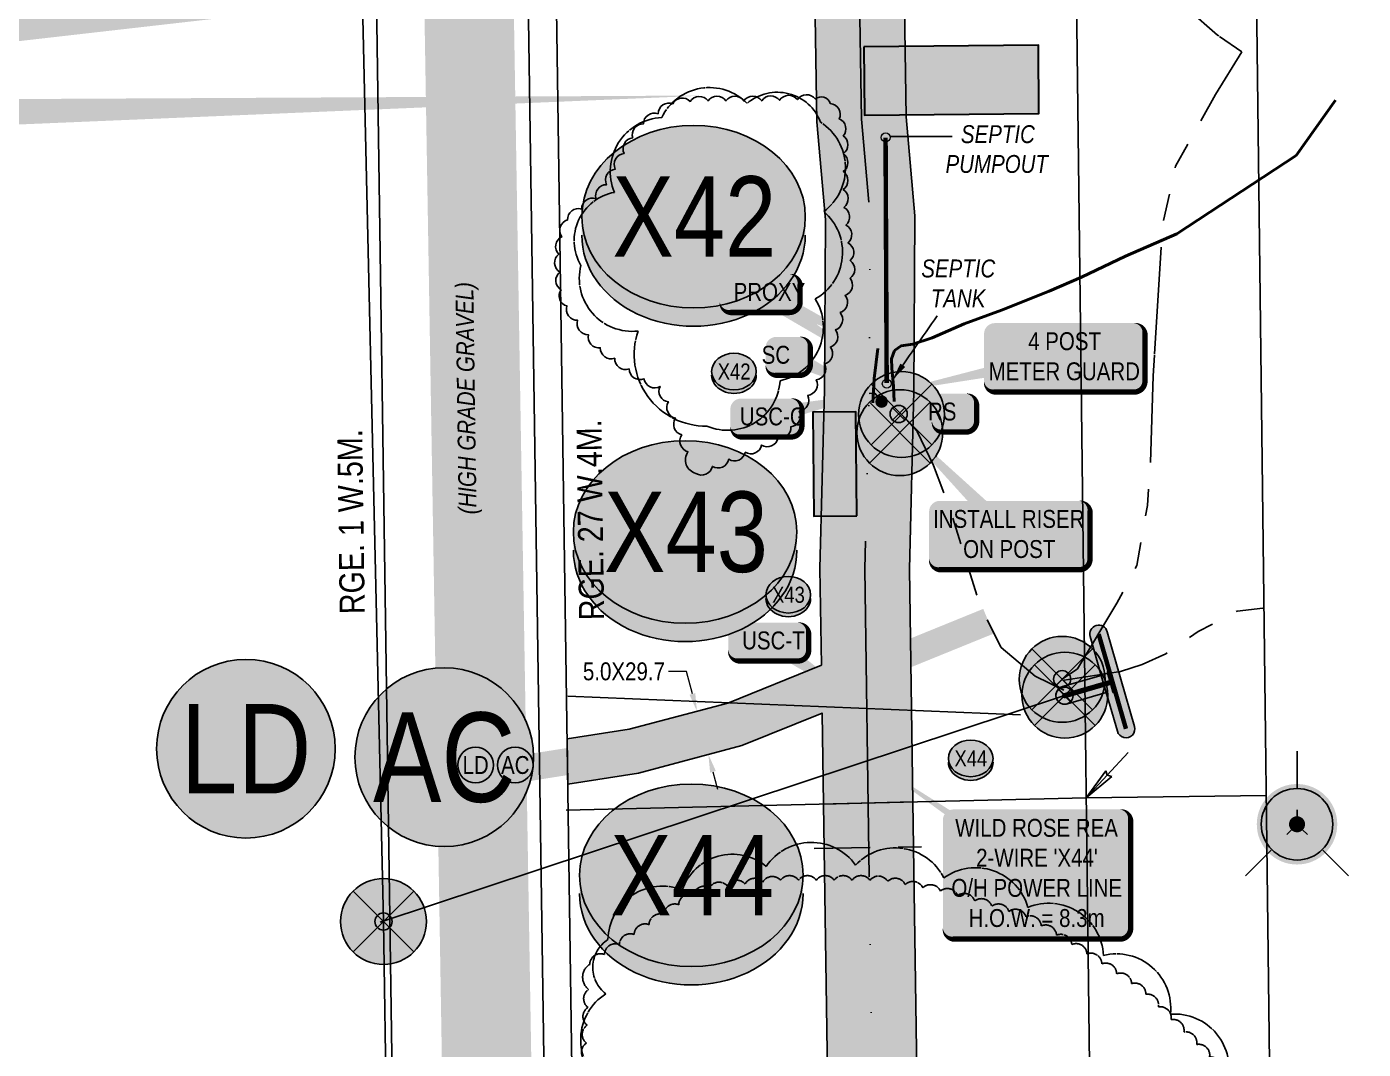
# Model space of a CAD drawing. Extents: x 57693 to 70573, y 5994359 to 6008381.
# Drawn here: x 65068.7 to 65218, y 6001215.7 to 6001329.9 of the extents above; entities that cross this region are included whole.
import ezdxf
from ezdxf.enums import TextEntityAlignment as Align

# ---------------------------------------------------------------- set-up
doc = ezdxf.new("R2010")
doc.units = 0
doc.header["$LTSCALE"] = 5
doc.header["$PDSIZE"] = -3
for name, pattern in [('0', [1, 1, 0]), ('COOP2', [10, 5, -1, 0, -1, 0, -1, 0, -1, 0, -1]), ('DASHDOT', [25.4, 12.7, -6.35, 0, -6.35]), ('foc-TIELINE', [1.875, 1.25, -0.625]), ('POWERLINE5', [7.8, 2.4, -0.6, 0.6, -0.6, 0.6, -0.6, 2.4])]:
    doc.linetypes.add(name, pattern=pattern)
doc.layers.get('Defpoints').update_dxf_attribs({"color": 9})
for name, color, linetype in [('7', 7, 'Continuous'), ('AS-OWNER', 7, 'Continuous'), ('AS-POWER', 104, 'foc-POWER'), ('AS-POWER-EXISTING', 72, 'POWERLINE5'), ('AS-POWER-EXISTING-PP', 72, 'Continuous'), ('AS-POWER-EXISTING-PP-1000', 72, 'Continuous'), ('AS-POWER-T-1000', 104, 'Continuous'), ('AS-ROADS', 254, 'Continuous'), ('AS-SYMBOL', 7, 'Continuous'), ('AS-SYMBOL-1000', 7, 'Continuous'), ('AS-TELEPHONE', 224, 'foc-TEL'), ('CG-NOTES', 7, 'Continuous'), ('CG-NOTES-1000', 7, 'Continuous'), ('D-TXT-1000', 6, 'Continuous'), ('L-SEC', 7, 'Continuous'), ('L-TITLEDB', 4, 'Continuous'), ('P-APEX RECON PAY ITEMS-1000', 240, 'Continuous'), ('P-APEX RECON-10m BUFFER', 51, 'COOP2'), ('P-APEX RECON-URBAN', 30, 'COOP2'), ('P-APEX RECON-WORK AREA', 104, 'Continuous'), ('P-BUFFER-PURPLE', 187, 'foc-TIELINE'), ('P-CROSSINGS', 250, 'Continuous'), ('P-CROSSINGS-1000', 250, 'Continuous'), ('T-BUSH', 110, '0'), ('T-BUSH-1000', 110, '0'), ('T-BUSH-T-1000', 110, 'Continuous')]:
    doc.layers.add(name, color=color, linetype=linetype)
for name, color, linetype, lineweight in [('AS-GENERAL', 48, 'Continuous', 18), ('AS-RECON EXISTING', 151, 'DASHDOT', 40), ('P-APEX RECON-TWS-T-1000', 104, 'Continuous', 9), ('T-TEXT-1000', 48, 'Continuous', 18)]:
    doc.layers.add(name, color=color, linetype=linetype, lineweight=lineweight)
doc.layers.add('AS-STRUCTURE', color=7, linetype='Continuous', lineweight=30, true_color=0x595959)
doc.layers.add('AS-STRUCTURE-H', color=7, linetype='Continuous', true_color=0xa8a8a8)
doc.layers.add('P-APEX RECON-TO BE DRILLED-H', color=7, linetype='Continuous', true_color=0xffafe1)
doc.styles.add('1.8', font='ARIALN.TTF', dxfattribs={"height": 2})
doc.styles.add('175L', font='ARIALN.TTF', dxfattribs={"height": 10})
doc.styles.add('80', font='ARIALN.TTF', dxfattribs={"height": 10})
doc.styles.add('80L', font='ARIALN.TTF', dxfattribs={"height": 10})
doc.styles.add('80LS', font='ARIALNI.TTF', dxfattribs={"height": 10})
doc.styles.add('Crossing', font='ARIALN.TTF', dxfattribs={"height": 10})
doc.styles.add('foc-LtypeFont', font='ARIALN.TTF', dxfattribs={"height": 7.35})
doc.linetypes.add('foc-POWER', pattern='A,6,-1,["P",foc-LtypeFont,S=0.2,R=0,X=-0.625,Y=-0.75],-1.24,4', length=12.24)
doc.linetypes.add('foc-TEL', pattern='A,2,-1,["T",foc-LtypeFont,S=0.2,R=0,X=-0.425,Y=-0.75],-1.24,8', length=12.24)
doc.dimstyles.new('Compass 1 000', dxfattribs={"dimtxt": 1.8, "dimasz": 2, "dimexe": 0.2, "dimexo": 0.0625, "dimgap": 0.5, "dimtad": 0, "dimtih": 1, "dimtoh": 1, "dimzin": 0, "dimdsep": 46, "dimtxsty": '1.8', "dimcen": 0.1, "dimse1": 1, "dimse2": 1, "dimclrd": 256, "dimclrt": 256, "dimaunit": 1, "dimadec": 4, "dimazin": 0, "dimtfac": 0.06, "dimtofl": 0, "dimtmove": 0, "dimatfit": 0, "dimfxl": 0.2, "dimtolj": 1, "dimtzin": 0, "dimlwd": -1, "dimarcsym": 0})

# ---------------------------------------------------------------- blocks, each defined once
blk = doc.blocks.new('POWERPOLE')
h = blk.add_hatch(color=255)
edge = h.paths.add_edge_path()
edge.add_arc((0, 0), 0.96, 0, 360)
at = {"linetype": 'Continuous'}
for p, q in [((0.679, -0.679), (-0.679, 0.679)), ((-0.679, -0.679), (0.679, 0.679))]:
    blk.add_line(p, q, dxfattribs=at)
blk.add_circle((0, 0), 0.96, dxfattribs=at)
blk = doc.blocks.new('*U422')
h = blk.add_hatch(color=255)
h.dxf.hatch_style = 1
edge = h.paths.add_edge_path()
edge.add_arc((0.305, -1.057), 0.2, -163.9291, 16.0709, ccw=False)
edge.add_line((0.112, -1.112), (-0.248, 0.137))
edge.add_line((-0.248, 0.137), (-0.497, 1.002))
edge.add_arc((-0.305, 1.057), 0.2, 16.0709, 196.0709, ccw=False)
edge.add_line((-0.112, 1.112), (0.497, -1.002))
h = blk.add_hatch(color=255)
h.dxf.hatch_style = 1
edge = h.paths.add_edge_path()
edge.add_arc((-1.061, -0.306), 0.2, 106.0709, 286.0709, ccw=False)
edge.add_line((-1.116, -0.113), (-0.248, 0.137))
edge.add_line((-0.248, 0.137), (-0.137, -0.248))
edge.add_line((-0.137, -0.248), (-1.005, -0.498))
at = {"color": 255}
blk.add_lwpolyline([(0.497, -1.002, -1), (0.112, -1.112), (-0.248, 0.137), (-0.497, 1.002, -1), (-0.112, 1.112)], format="xyb", close=True, dxfattribs=at)
at = {"color": 72, "const_width": 0.1, "flags": 128}
for points in [[(0.305, -1.057), (-0.305, 1.057)], [(-1.061, -0.306), (0, 0)]]:
    blk.add_lwpolyline(points, dxfattribs=at)
at = {"color": 255, "flags": 128}
blk.add_lwpolyline([(-1.005, -0.498, -1), (-1.116, -0.113), (-0.248, 0.137), (-0.137, -0.248)], format="xyb", close=True, dxfattribs=at)
blk = doc.blocks.new('*U451')
at = {"color": 1, "flags": 128}
blk.add_lwpolyline([(202.89, 4.79, 0, 7.5, 0), (0, 0, 0, 0, 0)], format="xyseb", dxfattribs=at)
at = {"color": 1, "style": '80'}
blk.add_attdef('ENTER_TEXT_001', (-35.99, -5), '', height=10, dxfattribs=at)
blk = doc.blocks.new('*U1187')
h = blk.add_hatch(color=255)
h.dxf.hatch_style = 1
edge = h.paths.add_edge_path()
edge.add_arc((0, 0), 9.99, 0, 360)
at = {"color": 170}
blk.add_circle((0, 0), 9.99, dxfattribs=at)
at = {"color": 170, "style": '175L'}
blk.add_text('AC', height=10, dxfattribs=at).set_placement((0, 0), align=Align.MIDDLE_CENTER)
blk = doc.blocks.new('WAT')
h = blk.add_hatch(color=255)
h.dxf.hatch_style = 1
edge = h.paths.add_edge_path()
edge.add_arc((0, 0), 0.9, 0, 360)
at = {"color": 170}
for p, q in [((0, 0.816), (0, 1.633)), ((-0.577, -0.577), (-1.155, -1.155)), ((0.577, -0.577), (1.155, -1.155))]:
    blk.add_line(p, q, dxfattribs=at)
blk.add_circle((0, 0), 0.8, dxfattribs=at)
blk = doc.blocks.new('*U1854')
at = {"true_color": 0xffffa8}
h = blk.add_hatch(color=51, dxfattribs=at)
edge = h.paths.add_edge_path()
edge.add_line((-16.5, -11.5), (16.5, -11.5))
edge.add_arc((16.5, -5.5), 6, 270, 360)
edge.add_line((22.5, -5.5), (22.5, 4))
edge.add_arc((16.5, 4), 6, 0, 90)
edge.add_line((16.5, 10), (-16.5, 10))
edge.add_arc((-16.5, 4), 6, 90, 180)
edge.add_line((-22.5, 4), (-22.5, -5.5))
edge.add_arc((-16.5, -5.5), 6, 180, 270)
at = {"color": 240, "flags": 128}
blk.add_lwpolyline([(-16.5, -11.5, 3, 3, 0), (16.5, -11.5, 3, 3, 0.414214), (22.5, -5.5, 3, 3, 0), (22.5, 4, 3, 0, 0.414214), (16.5, 10, 0, 0, 0), (-16.5, 10, 0, 0, 0.414214), (-22.5, 4, 0, 0, 0), (-22.5, -5.5, 0, 3, 0.414214)], format="xyseb", close=True, dxfattribs=at)
for points in [[(65.95, -31.66, 0, 10, 0), (0, 0, 5, 5, 0)], [(64.71, -43.41, 0, 10, 0), (0, 0, 5, 5, 0)]]:
    blk.add_lwpolyline(points, format="xyseb", dxfattribs=at)
at = {"color": 4, "style": '80'}
blk.add_attdef('OTHER_001', (-14.7, -5), '', height=10, dxfattribs=at)
blk = doc.blocks.new('*U1855')
at = {"true_color": 0xffffa8}
h = blk.add_hatch(color=51, dxfattribs=at)
edge = h.paths.add_edge_path()
edge.add_line((-6.5, -11.5), (6.5, -11.5))
edge.add_arc((6.5, -5.5), 6, 270, 360)
edge.add_line((12.5, -5.5), (12.5, 4))
edge.add_arc((6.5, 4), 6, 0, 90)
edge.add_line((6.5, 10), (-6.5, 10))
edge.add_arc((-6.5, 4), 6, 90, 180)
edge.add_line((-12.5, 4), (-12.5, -5.5))
edge.add_arc((-6.5, -5.5), 6, 180, 270)
at = {"color": 240, "flags": 128}
blk.add_lwpolyline([(-6.5, -11.5, 3, 3, 0), (6.5, -11.5, 3, 3, 0.414214), (12.5, -5.5, 3, 3, 0), (12.5, 4, 3, 0, 0.414214), (6.5, 10, 0, 0, 0), (-6.5, 10, 0, 0, 0.414214), (-12.5, 4, 0, 0, 0), (-12.5, -5.5, 0, 3, 0.414214)], format="xyseb", close=True, dxfattribs=at)
for points in [[(45.41, -21.53, 0, 10, 0), (0, 0, 5, 5, 0)], [(7.17, -5.61, 0, 10, 0), (0, 0, 5, 5, 0)]]:
    blk.add_lwpolyline(points, format="xyseb", dxfattribs=at)
at = {"color": 4, "style": '80'}
blk.add_attdef('OTHER_001', (-14.7, -5), '', height=10, dxfattribs=at)
blk = doc.blocks.new('*U1856')
at = {"true_color": 0xffffa8}
h = blk.add_hatch(color=51, dxfattribs=at)
edge = h.paths.add_edge_path()
edge.add_line((-14, -11.5), (14, -11.5))
edge.add_arc((14, -5.5), 6, 270, 360)
edge.add_line((20, -5.5), (20, 4))
edge.add_arc((14, 4), 6, 0, 90)
edge.add_line((14, 10), (-14, 10))
edge.add_arc((-14, 4), 6, 90, 180)
edge.add_line((-20, 4), (-20, -5.5))
edge.add_arc((-14, -5.5), 6, 180, 270)
at = {"color": 240, "flags": 128}
for points in [[(59.9, 13.01, 0, 10, 0), (0, 0, 5, 5, 0)], [(7.17, -5.61, 0, 10, 0), (0, 0, 5, 5, 0)]]:
    blk.add_lwpolyline(points, format="xyseb", dxfattribs=at)
blk.add_lwpolyline([(-14, -11.5, 3, 3, 0), (14, -11.5, 3, 3, 0.414214), (20, -5.5, 3, 3, 0), (20, 4, 3, 0, 0.414214), (14, 10, 0, 0, 0), (-14, 10, 0, 0, 0.414214), (-20, 4, 0, 0, 0), (-20, -5.5, 0, 3, 0.414214)], format="xyseb", close=True, dxfattribs=at)
at = {"color": 4, "style": '80'}
blk.add_attdef('OTHER_001', (-14.7, -5), '', height=10, dxfattribs=at)
blk = doc.blocks.new('RISER')
h = blk.add_hatch(color=255)
h.dxf.hatch_style = 1
edge = h.paths.add_edge_path()
edge.add_arc((0, 0), 0.7, 0, 360)
blk.add_hatch(color=13).paths.add_polyline_path([(0.58, -0.15), (-0.58, -0.15, 0.774597)])
at = {"color": 13}
blk.add_line((-0.58, -0.15), (0.58, -0.15), dxfattribs=at)
blk.add_circle((0, 0), 0.6, dxfattribs=at)
blk = doc.blocks.new('*U1857')
at = {"true_color": 0xffffa8}
h = blk.add_hatch(color=51, dxfattribs=at)
edge = h.paths.add_edge_path()
edge.add_line((-6.5, -11.5), (6.5, -11.5))
edge.add_arc((6.5, -5.5), 6, 270, 360)
edge.add_line((12.5, -5.5), (12.5, 4))
edge.add_arc((6.5, 4), 6, 0, 90)
edge.add_line((6.5, 10), (-6.5, 10))
edge.add_arc((-6.5, 4), 6, 90, 180)
edge.add_line((-12.5, 4), (-12.5, -5.5))
edge.add_arc((-6.5, -5.5), 6, 180, 270)
at = {"color": 240, "flags": 128}
for points in [[(-37.06, 5.23, 0, 10, 0), (0, 0, 5, 5, 0)], [(7.17, -5.61, 0, 10, 0), (0, 0, 5, 5, 0)]]:
    blk.add_lwpolyline(points, format="xyseb", dxfattribs=at)
blk.add_lwpolyline([(-6.5, -11.5, 3, 3, 0), (6.5, -11.5, 3, 3, 0.414214), (12.5, -5.5, 3, 3, 0), (12.5, 4, 3, 0, 0.414214), (6.5, 10, 0, 0, 0), (-6.5, 10, 0, 0, 0.414214), (-12.5, 4, 0, 0, 0), (-12.5, -5.5, 0, 3, 0.414214)], format="xyseb", close=True, dxfattribs=at)
at = {"color": 4, "style": '80'}
blk.add_attdef('OTHER_001', (-14.7, -5), '', height=10, dxfattribs=at)
blk = doc.blocks.new('*U1858')
at = {"true_color": 0xffffa8}
h = blk.add_hatch(color=51, dxfattribs=at)
edge = h.paths.add_edge_path()
edge.add_line((-39, -20), (39, -20))
edge.add_arc((39, -14), 6, 270, 360)
edge.add_line((45, -14), (45, 12.5))
edge.add_arc((39, 12.5), 6, 0, 90)
edge.add_line((39, 18.5), (-39, 18.5))
edge.add_arc((-39, 12.5), 6, 90, 180)
edge.add_line((-45, 12.5), (-45, -14))
edge.add_arc((-39, -14), 6, 180, 270)
at = {"color": 240, "flags": 128}
blk.add_lwpolyline([(-39, -20, 3, 3, 0), (39, -20, 3, 3, 0.414214), (45, -14, 3, 3, 0), (45, 12.5, 3, 0, 0.414214), (39, 18.5, 0, 0, 0), (-39, 18.5, 0, 0, 0.414214), (-45, 12.5, 0, 0, 0), (-45, -14, 0, 3, 0.414214)], format="xyseb", close=True, dxfattribs=at)
for points in [[(-98.63, -20.42, 0, 10, 0), (0, 0, 5, 5, 0)], [(7.17, -5.61, 0, 10, 0), (0, 0, 5, 5, 0)]]:
    blk.add_lwpolyline(points, format="xyseb", dxfattribs=at)
at = {"color": 4, "style": '80'}
blk.add_attdef('OTHER_001', (-14.7, -5), '', height=10, dxfattribs=at)
blk = doc.blocks.new('*U1859')
at = {"true_color": 0xffffa8}
h = blk.add_hatch(color=51, dxfattribs=at)
edge = h.paths.add_edge_path()
edge.add_line((-16.5, -11.5), (16.5, -11.5))
edge.add_arc((16.5, -5.5), 6, 270, 360)
edge.add_line((22.5, -5.5), (22.5, 4))
edge.add_arc((16.5, 4), 6, 0, 90)
edge.add_line((16.5, 10), (-16.5, 10))
edge.add_arc((-16.5, 4), 6, 90, 180)
edge.add_line((-22.5, 4), (-22.5, -5.5))
edge.add_arc((-16.5, -5.5), 6, 180, 270)
at = {"color": 240, "flags": 128}
blk.add_lwpolyline([(-16.5, -11.5, 3, 3, 0), (16.5, -11.5, 3, 3, 0.414214), (22.5, -5.5, 3, 3, 0), (22.5, 4, 3, 0, 0.414214), (16.5, 10, 0, 0, 0), (-16.5, 10, 0, 0, 0.414214), (-22.5, 4, 0, 0, 0), (-22.5, -5.5, 0, 3, 0.414214)], format="xyseb", close=True, dxfattribs=at)
for points in [[(55.05, -37.37, 0, 10, 0), (0, 0, 5, 5, 0)], [(11.03, -3.01, 0, 10, 0), (0, 0, 5, 5, 0)]]:
    blk.add_lwpolyline(points, format="xyseb", dxfattribs=at)
at = {"color": 4, "style": '80'}
blk.add_attdef('OTHER_001', (-14.7, -5), '', height=10, dxfattribs=at)
blk = doc.blocks.new('*U1860')
h = blk.add_hatch(color=255)
edge = h.paths.add_edge_path()
edge.add_line((-46.5, -37), (46.5, -37))
edge.add_arc((46.5, -31), 6, 270, 360)
edge.add_line((52.5, -31), (52.5, 29.5))
edge.add_arc((46.5, 29.5), 6, 0, 90)
edge.add_line((46.5, 35.5), (-46.5, 35.5))
edge.add_arc((-46.5, 29.5), 6, 90, 180)
edge.add_line((-52.5, 29.5), (-52.5, -31))
edge.add_arc((-46.5, -31), 6, 180, 270)
at = {"color": 104, "flags": 128}
blk.add_lwpolyline([(-93.77, 63.52, 0, 7.5, 0), (0, 0, 0, 0, 0)], format="xyseb", dxfattribs=at)
blk.add_lwpolyline([(-46.5, -37, 3, 3, 0), (46.5, -37, 3, 3, 0.414214), (52.5, -31, 3, 3, 0), (52.5, 29.5, 3, 0, 0.414214), (46.5, 35.5, 0, 0, 0), (-46.5, 35.5, 0, 0, 0.414214), (-52.5, 29.5, 0, 0, 0), (-52.5, -31, 0, 3, 0.414214)], format="xyseb", close=True, dxfattribs=at)
at = {"color": 104, "style": '80'}
blk.add_attdef('ENTER_TEXT_001', (-26.85, -4.92), '', height=10, dxfattribs=at)
blk = doc.blocks.new('*U1861')
h = blk.add_hatch(color=255)
h.dxf.hatch_style = 1
edge = h.paths.add_edge_path()
edge.add_arc((-5.31, -1.53), 0.2, 106.0709, 286.0709, ccw=False)
edge.add_line((-5.36, -1.34), (-0.25, 0.14))
edge.add_line((-0.25, 0.14), (-0.14, -0.25))
edge.add_line((-0.14, -0.25), (-5.25, -1.72))
h = blk.add_hatch(color=255)
h.dxf.hatch_style = 1
edge = h.paths.add_edge_path()
edge.add_arc((0.3, -1.06), 0.2, -163.9291, 16.0709, ccw=False)
edge.add_line((0.11, -1.11), (-0.25, 0.14))
edge.add_line((-0.25, 0.14), (-0.5, 1))
edge.add_arc((-0.3, 1.06), 0.2, 16.0709, 196.0709, ccw=False)
edge.add_line((-0.11, 1.11), (0.5, -1))
at = {"color": 255, "flags": 128}
blk.add_lwpolyline([(-5.25, -1.72, -1), (-5.36, -1.34), (-0.25, 0.14), (-0.14, -0.25)], format="xyb", close=True, dxfattribs=at)
at = {"color": 72, "const_width": 0.1, "flags": 128}
for points in [[(-5.31, -1.53), (0, 0)], [(0.3, -1.06), (-0.3, 1.06)]]:
    blk.add_lwpolyline(points, dxfattribs=at)
at = {"color": 255}
blk.add_lwpolyline([(0.5, -1, -1), (0.11, -1.11), (-0.25, 0.14), (-0.5, 1, -1), (-0.11, 1.11)], format="xyb", close=True, dxfattribs=at)
blk = doc.blocks.new('*D1863')
at = {"layer": 'Defpoints', "color": 0, "transparency": 16777216}
for p in [(65141.15, 6001252.84), (65143.57, 6001253.48), (65142.43, 6001248.01)]:
    blk.add_point(p, dxfattribs=at)
at = {"layer": 'P-APEX RECON-TWS-T-1000', "transparency": 16777216}
for p, q in [((65142.4, 6001257.92), (65140.4, 6001257.92)), ((65143.06, 6001255.41), (65142.4, 6001257.92)), ((65145.36, 6001246.71), (65145.87, 6001244.78))]:
    blk.add_line(p, q, dxfattribs=at)
for points in [[(65143.38, 6001255.5), (65142.74, 6001255.32), (65143.57, 6001253.48)], [(65145.68, 6001246.8), (65145.04, 6001246.63), (65144.85, 6001248.65)]]:
    blk.add_solid(points, dxfattribs=at)
at = {"layer": 'P-APEX RECON-TWS-T-1000', "transparency": 16777216, "insert": (65135.41, 6001257.92), "char_height": 2, "attachment_point": 5, "style": '1.8'}
blk.add_mtext('\\A1;5.0X29.7', dxfattribs=at)
blk = doc.blocks.new('xing2')
h = blk.add_hatch(color=50)
h.dxf.hatch_style = 1
edge = h.paths.add_edge_path()
edge.add_ellipse((0, 0), major_axis=(-12.5, 0), ratio=0.816297, start_angle=0, end_angle=360)
h = blk.add_hatch(color=250)
h.dxf.hatch_style = 1
edge = h.paths.add_edge_path()
edge.add_ellipse((0, -2.05), major_axis=(-12.5, 0), ratio=0.816297, start_angle=0, end_angle=180)
edge.add_line((12.5, -2.05), (12.5, 0))
edge.add_ellipse((0, 0), major_axis=(-12.5, 0), ratio=0.816297, start_angle=0, end_angle=180, ccw=False)
edge.add_line((-12.5, 0), (-12.5, -2.05))
at = {"color": 250}
blk.add_ellipse((0, 0), major_axis=(-12.5, 0), ratio=0.816297, dxfattribs=at)
blk.add_ellipse((0, -2.05), major_axis=(-12.5, 0), ratio=0.816297, start_param=0, end_param=3.141593, dxfattribs=at)
at = {"color": 250, "style": 'Crossing'}
blk.add_attdef('CROSSING', text='', height=9, dxfattribs=at).set_placement((0.09, 0.02), align=Align.MIDDLE_CENTER)
at = {"color": 250, "style": 'Crossing', "flags": 1}
for tag, p in [('OWNER', (0.09, -12.49)), ('DESCRIPTION', (0.09, -25.77)), ('LOCATION', (0.09, -39.3)), ('DWG_REF', (0.09, -52.84))]:
    blk.add_attdef(tag, text='', height=9, dxfattribs=at).set_placement(p, align=Align.MIDDLE_CENTER)
blk = doc.blocks.new('LD Access_Point')
h = blk.add_hatch(color=255)
h.dxf.hatch_style = 1
edge = h.paths.add_edge_path()
edge.add_arc((0, 0), 9.99, 0, 360)
at = {"color": 170}
blk.add_circle((0, 0), 9.99, dxfattribs=at)
at = {"color": 170, "style": '175L'}
blk.add_text('LD', height=10, dxfattribs=at).set_placement((0, 0), align=Align.MIDDLE_CENTER)
blk = doc.blocks.new('*U2147')
at = {"true_color": 0xffffa8}
h = blk.add_hatch(color=51, dxfattribs=at)
edge = h.paths.add_edge_path()
edge.add_line((-39, -20), (39, -20))
edge.add_arc((39, -14), 6, 270, 360)
edge.add_line((45, -14), (45, 12.5))
edge.add_arc((39, 12.5), 6, 0, 90)
edge.add_line((39, 18.5), (-39, 18.5))
edge.add_arc((-39, 12.5), 6, 90, 180)
edge.add_line((-45, 12.5), (-45, -14))
edge.add_arc((-39, -14), 6, 180, 270)
at = {"color": 240, "flags": 128}
for points in [[(-70.7, 70.62, 0, 10, 0), (0, 0, 5, 5, 0)], [(7.17, -5.61, 0, 10, 0), (0, 0, 5, 5, 0)]]:
    blk.add_lwpolyline(points, format="xyseb", dxfattribs=at)
blk.add_lwpolyline([(-39, -20, 3, 3, 0), (39, -20, 3, 3, 0.414214), (45, -14, 3, 3, 0), (45, 12.5, 3, 0, 0.414214), (39, 18.5, 0, 0, 0), (-39, 18.5, 0, 0, 0.414214), (-45, 12.5, 0, 0, 0), (-45, -14, 0, 3, 0.414214)], format="xyseb", close=True, dxfattribs=at)
at = {"color": 4, "style": '80'}
blk.add_attdef('OTHER_001', (-14.7, -5), '', height=10, dxfattribs=at)

msp = doc.modelspace()

# ---------------------------------------------------------------- hatches: boundary and pattern name
at = {"layer": 'AS-STRUCTURE-H'}
h = msp.add_hatch(color=256, dxfattribs=at)
h.dxf.hatch_style = 1
h.paths.add_polyline_path([(65162.218, 6001327.708), (65162.286, 6001320.069), (65181.799, 6001320.242), (65181.731, 6001327.881)])
h = msp.add_hatch(color=256, dxfattribs=at)
h.dxf.hatch_style = 1
h.paths.add_polyline_path([(65161.451, 6001275.293), (65161.347, 6001286.914), (65156.528, 6001286.871), (65156.631, 6001275.25)])
at = {"layer": 'P-APEX RECON-10m BUFFER'}
h = msp.add_hatch(color=256, dxfattribs=at)
h.dxf.hatch_style = 1
h.paths.add_polyline_path([(65127.145, 6001381.827), (65133.646, 6001381.898), (65155.978, 6001383.058), (65155.764, 6001396.965), (65165.754, 6001397.201), (65165.965, 6001383.455), (65185.379, 6001384.039), (65185.44, 6001379.043), (65166.042, 6001378.459), (65166.941, 6001319.857), (65167.941, 6001308.8), (65167.824, 6001289.216), (65167.315, 6001269.363), (65167.697, 6001243.352), (65157.707, 6001243.114), (65157.558, 6001253.277), (65148.603, 6001249.639), (65137.028, 6001246.577), (65129.13, 6001245.334), (65129.056, 6001250.381), (65135.998, 6001251.473), (65147.017, 6001254.388), (65157.479, 6001258.638), (65157.321, 6001269.418), (65157.833, 6001289.374), (65157.946, 6001308.378), (65156.956, 6001319.329), (65156.054, 6001378.059), (65133.803, 6001376.903), (65127.218, 6001376.831)])
h = msp.add_hatch(color=256, dxfattribs=at)
h.dxf.hatch_style = 1
h.paths.add_polyline_path([(65185.379, 6001384.039), (65205.471, 6001384.644), (65205.532, 6001379.647), (65185.44, 6001379.043), (65166.042, 6001378.459), (65166.941, 6001319.857), (65167.941, 6001308.8), (65167.824, 6001289.216), (65167.315, 6001269.363), (65167.697, 6001243.352), (65157.707, 6001243.114), (65157.558, 6001253.277), (65148.603, 6001249.639), (65137.028, 6001246.577), (65129.13, 6001245.334), (65129.056, 6001250.381), (65135.998, 6001251.473), (65147.017, 6001254.388), (65157.479, 6001258.638), (65157.321, 6001269.418), (65157.833, 6001289.374), (65157.946, 6001308.378), (65156.956, 6001319.329), (65156.054, 6001378.059), (65133.803, 6001376.903), (65127.218, 6001376.831), (65127.145, 6001381.827), (65133.646, 6001381.898), (65155.978, 6001383.058), (65155.764, 6001396.965), (65165.754, 6001397.201), (65165.965, 6001383.455)])
h = msp.add_hatch(color=256, dxfattribs=at)
h.dxf.hatch_style = 1
h.paths.add_polyline_path([(65167.697, 6001243.352), (65168.474, 6001190.457), (65174.528, 6001190.57), (65174.819, 6001169.195), (65168.788, 6001169.115), (65171.849, 6000960.833), (65175.218, 6000960.97), (65175.832, 6000944.337), (65144.439, 6000943.9), (65155.525, 6000944.937), (65155.018, 6000960.144), (65161.861, 6000960.424), (65158.796, 6001168.982), (65154.596, 6001168.927), (65154.443, 6001182.668), (65130.068, 6001180.787), (65129.995, 6001185.792), (65154.387, 6001187.674), (65154.359, 6001190.195), (65158.484, 6001190.272), (65157.707, 6001243.114)])
at = {"layer": 'P-APEX RECON-TO BE DRILLED-H'}
h = msp.add_hatch(color=256, dxfattribs=at)
h.dxf.hatch_style = 1
h.paths.add_polyline_path([(65176.44, 6000648.381), (65166.448, 6000648.235), (65166.058, 6000674.828), (65049.808, 6000673.178), (65050.804, 6000669.586), (65041.175, 6000666.915), (65036.718, 6000682.986), (65165.911, 6000684.82), (65162.567, 6000912.353), (65161.861, 6000960.424), (65158.484, 6001190.272), (65157.321, 6001269.418), (65157.833, 6001289.374), (65157.946, 6001308.378), (65156.956, 6001319.329), (65156.054, 6001378.059), (65155.584, 6001408.731), (65165.575, 6001408.885), (65166.042, 6001378.459), (65166.941, 6001319.857), (65167.941, 6001308.8), (65167.824, 6001289.216), (65167.315, 6001269.363), (65171.849, 6000960.833), (65172.163, 6000939.41), (65174.344, 6000791.007), (65181.583, 6000791.067), (65181.509, 6000791.309), (65191.056, 6000794.258), (65193.812, 6000781.176), (65174.491, 6000781.015), (65174.609, 6000772.953), (65175.814, 6000690.96)])

# ---------------------------------------------------------------- linework, layer by layer
at = {"layer": '7'}
for points in [[(65191.764, 6001248.849), (65189.427, 6001246.33)], [(65187.09, 6001243.812), (65189.262, 6001246.828)], [(65189.262, 6001246.828), (65189.427, 6001246.33)], [(65189.427, 6001246.33), (65187.09, 6001243.812)], [(65187.09, 6001243.812), (65189.936, 6001246.203)], [(65189.936, 6001246.203), (65189.427, 6001246.33)]]:
    msp.add_lwpolyline(points, dxfattribs=at)
at = {"layer": 'AS-GENERAL', "const_width": 0.5, "flags": 128}
msp.add_lwpolyline([(65164.651, 6001317.552), (65164.776, 6001290.138)], dxfattribs=at)
at = {"layer": 'AS-GENERAL'}
for centre in [(65164.67, 6001317.57), (65164.79, 6001290.06)]:
    msp.add_circle(centre, 0.5, dxfattribs=at)
at = {"layer": 'AS-OWNER', "flags": 128}
msp.add_lwpolyline([(65198.255, 6001343.229, 0, 6.995, 0), (64941.877, 6001317.466, 0, 0, 0)], format="xyseb", dxfattribs=at)
at = {"layer": 'AS-POWER'}
msp.add_line((65108.171, 6001229.899), (65184.651, 6001255.22), dxfattribs=at)
at = {"layer": 'AS-POWER', "flags": 128}
msp.add_lwpolyline([(65115.647, 6000757.452), (65108.531, 6001229.985), (65105.588, 6001358.632), (65101.065, 6001748.32)], dxfattribs=at)
at = {"layer": 'AS-POWER-EXISTING', "flags": 128}
for points in [[(65184.39, 6001257.059), (65186.094, 6001258.212), (65190.501, 6001265.531), (65192.728, 6001269.742), (65193.928, 6001276.474), (65194.265, 6001281.171), (65194.569, 6001290.935), (65195.617, 6001307.832), (65197.066, 6001314.377), (65201.534, 6001322.381), (65204.464, 6001327.142), (65201.757, 6001329.011), (65198.443, 6001331.89), (65192.545, 6001335.759), (65189.886, 6001340.586), (65186.906, 6001347.288), (65186.051, 6001353.651), (65184.12, 6001362.317)], [(65184.587, 6001255.813), (65181.378, 6001257.398), (65177.589, 6001260.605), (65175.274, 6001265.156), (65171.775, 6001276.217), (65170.022, 6001280.937), (65168.186, 6001284.711), (65166.435, 6001286.618)], [(65184.629, 6001256.948), (65190.928, 6001257.898), (65193.338, 6001258.689), (65195.962, 6001259.891), (65199.606, 6001262.386), (65203.943, 6001264.649), (65209.211, 6001265.306)]]:
    msp.add_lwpolyline(points, dxfattribs=at)
at = {"layer": 'AS-RECON EXISTING', "flags": 128}
msp.add_lwpolyline([(65165.626, 6001288.09), (65165.53, 6001289.802), (65165.34, 6001291.812), (65165.32, 6001292.822), (65165.655, 6001293.783), (65166.383, 6001294.274), (65167.714, 6001294.489), (65169.851, 6001295.19), (65173.42, 6001296.745), (65177.597, 6001298.283), (65182.947, 6001300.385), (65186.553, 6001301.976), (65191.463, 6001304.3), (65197.205, 6001306.821), (65210.549, 6001315.553), (65217.715, 6001325.673), (65223.337, 6001327.075), (65227.465, 6001327.191), (65238.069, 6001327.839), (65243.549, 6001328.155), (65248.608, 6001328.545), (65259.392, 6001329.436), (65269.077, 6001330.337), (65278.257, 6001331.327), (65288.189, 6001332.335), (65295.585, 6001333.152), (65303.642, 6001333.929), (65312.804, 6001334.52), (65324.961, 6001335.594), (65340.723, 6001337.025), (65358.554, 6001339.376), (65371.443, 6001341.128), (65382.1, 6001342.402), (65400.28, 6001345.186), (65403.288, 6001345.782), (65408.845, 6001346.364)], dxfattribs=at)
at = {"layer": 'AS-RECON EXISTING', "color": 240, "flags": 128}
msp.add_lwpolyline([(65163.233, 6001287.931), (65163.385, 6001290.629), (65163.788, 6001293.988)], dxfattribs=at)
at = {"layer": 'AS-ROADS', "flags": 128}
for points, const_width in [([(65075.299, 6004280.926), (65091.006, 6002993.903), (65099.505, 6002521.34), (65111.344, 6001737.821), (65124.757, 6000932.43), (65125.889, 6000881.5), (65127.248, 6000854.337), (65127.928, 6000831.702), (65127.248, 6000797.975), (65126.566, 6000768.579), (65125.66, 6000755.677), (65126.566, 6000723.901), (65128.378, 6000674.555), (65127.699, 6000640.602), (65139.497, 5999837.648), (65150.936, 5999013.719), (65172.534, 5997603.263), (65172.769, 5997576.238), (65173.004, 5997542.398), (65174.65, 5997493.519)], 9.993), ([(65118.519, 6001246.194), (65136.513, 6001249.025), (65147.81, 6001252.013), (65176.138, 6001263.522)], 2.998)]:
    msp.add_lwpolyline(points, dxfattribs=dict(at, const_width=const_width))
at = {"layer": 'AS-STRUCTURE'}
for points in [[(65162.218, 6001327.708), (65162.286, 6001320.069), (65181.799, 6001320.242), (65181.731, 6001327.881)], [(65161.451, 6001275.293), (65161.347, 6001286.914), (65156.528, 6001286.871), (65156.631, 6001275.25)]]:
    msp.add_lwpolyline(points, close=True, dxfattribs=at)
at = {"layer": 'AS-TELEPHONE'}
msp.add_line((65129.141, 6001255.165), (65179.746, 6001253.074), dxfattribs=at)
at = {"layer": 'AS-TELEPHONE', "flags": 128}
msp.add_lwpolyline([(65152.099, 5999357.564), (65151.956, 5999367.469), (65151.599, 5999381.693), (65151.236, 5999392.076), (65150.536, 5999399.089), (65150.63, 5999407.597), (65139.887, 6000139.735), (65133.697, 6000574.581), (65133.9, 6000579.423), (65133.603, 6000594.395), (65133.409, 6000605.409), (65133.102, 6000623.448), (65133.082, 6000635.953), (65133.078, 6000641.555), (65133.398, 6000643.088), (65134.445, 6000644), (65136.762, 6000645.669), (65134.74, 6000647.631), (65134.388, 6000649.858), (65134.43, 6000654.603), (65134.224, 6000672.402), (65133.903, 6000686.345), (65133.628, 6000701.377), (65133.419, 6000712.351), (65133.332, 6000721.815), (65133.189, 6000744.623), (65133.092, 6000753.663), (65130.383, 6000943.946), (65118.693, 6001747.928)], dxfattribs=at)
at = {"layer": 'L-SEC', "flags": 128}
for points in [[(65180.93, 6001748.726), (65190.734, 6000945.109)], [(65201.033, 6001748.971), (65210.837, 6000945.355)], [(65113.408, 6000943.701), (65101.718, 6001747.717)], [(65133.511, 6000943.993), (65121.822, 6001747.973)]]:
    msp.add_lwpolyline(points, dxfattribs=at)
at = {"layer": 'L-TITLEDB', "flags": 128}
msp.add_lwpolyline([(65128.958, 6001242.431), (65187.09, 6001243.812), (65207.187, 6001244.057)], dxfattribs=at)
at = {"layer": 'P-APEX RECON-URBAN', "ltscale": 1.5, "flags": 128}
for points in [[(65145.064, 6003498.53), (65150.592, 6003495.59), (65153.801, 6003491.736), (65157.416, 6003484.725), (65159.202, 6003476.487), (65159.86, 6003450.811), (65161.16, 6003386.082), (65161.385, 6003345.24), (65135.216, 6003315.128), (65153.296, 6002055.208), (65175.007, 6001991.337), (65173.183, 6001959.447), (65156.979, 6001922.628), (65159.591, 6001688.926), (65195.685, 6001578.759), (65196.595, 6001503.578), (65160.397, 6001420.703), (65161.948, 6001319.593), (65162.944, 6001308.589), (65162.829, 6001289.295), (65162.318, 6001269.391), (65178.153, 6000191.692), (65240.238, 6000154.276), (65241.38, 6000056.533), (65234.98, 6000030.24), (65229.608, 6000016.338), (65221.563, 6000003.6)], [(65164.209, 6001288.062), (65163.466, 6001288.999), (65162.829, 6001288.976)]]:
    msp.add_lwpolyline(points, dxfattribs=at)
at = {"layer": 'P-APEX RECON-WORK AREA', "flags": 128}
msp.add_lwpolyline([(65166.042, 6001378.459), (65166.941, 6001319.857), (65167.941, 6001308.8), (65167.824, 6001289.216), (65167.315, 6001269.363), (65167.697, 6001243.352), (65157.707, 6001243.114), (65157.558, 6001253.277), (65148.603, 6001249.639), (65137.028, 6001246.577), (65129.13, 6001245.334), (65129.056, 6001250.381), (65135.998, 6001251.473), (65147.017, 6001254.388), (65157.479, 6001258.638), (65157.321, 6001269.418), (65157.833, 6001289.374), (65157.946, 6001308.378), (65156.956, 6001319.329), (65156.054, 6001378.059)], dxfattribs=at)
msp.add_lwpolyline([(65167.697, 6001243.352), (65168.474, 6001190.457), (65174.528, 6001190.57), (65174.819, 6001169.195), (65168.788, 6001169.115), (65171.849, 6000960.833), (65175.218, 6000960.97), (65175.832, 6000944.337), (65144.439, 6000943.9), (65155.525, 6000944.937), (65155.018, 6000960.144), (65161.861, 6000960.424), (65158.796, 6001168.982), (65154.596, 6001168.927), (65154.443, 6001182.668), (65130.068, 6001180.787), (65129.995, 6001185.792), (65154.387, 6001187.674), (65154.359, 6001190.195), (65158.484, 6001190.272), (65157.707, 6001243.114)], close=True, dxfattribs=at)
at = {"layer": 'P-BUFFER-PURPLE'}
msp.add_line((65156.678, 6001238.156), (65168.677, 6001238.333), dxfattribs=at)
at = {"layer": 'T-BUSH', "flags": 128}
for points in [[(65144.693, 6001285.327, 0.5205671), (65152.856, 6001290.401, 0.5205671), (65156.799, 6001299.529, 0.5205671), (65157.752, 6001309.29, 0.5205671), (65157.393, 6001319.269, 0.5205671), (65149.177, 6001321.371, 0.5205671), (65139.639, 6001319.791, 0.5205671), (65134.343, 6001311.436, 0.5205671), (65130.593, 6001303.278, 0.5205671), (65136.986, 6001295.941, 0.5205671)], [(65133.625, 6001227.97, -0.5205671), (65141.934, 6001233.534, -0.5205671), (65151.314, 6001236.152, -0.5205671), (65161.306, 6001236.296, -0.5205671), (65171.164, 6001234.86, -0.5205671), (65180.559, 6001231.557, -0.5205671), (65189, 6001226.199, -0.5205671), (65196.492, 6001219.635, -0.5205671), (65202.812, 6001211.965, -0.5205671), (65199.998, 6001204.727, -0.5205671), (65191.023, 6001201.383, -0.5205671), (65183.05, 6001196.428, -0.5205671), (65173.074, 6001195.736, -0.5205671), (65163.098, 6001195.045, -0.5205671), (65153.122, 6001194.353, -0.5205671), (65143.146, 6001193.661, -0.5205671), (65133.17, 6001192.97, -0.5205671), (65132.572, 6001201.93, -0.5205671), (65132.976, 6001211.922, -0.5205671), (65133.38, 6001221.914, -0.5205671)]]:
    msp.add_lwpolyline(points, format="xyb", close=True, dxfattribs=at)
at = {"layer": 'T-BUSH-1000', "flags": 128}
msp.add_lwpolyline([(65131.58, 6001225.2, -0.5205671), (65133.239, 6001226.311, -0.5205671), (65134.898, 6001227.422, -0.5205671), (65136.558, 6001228.534, -0.5205671), (65138.217, 6001229.645, -0.5205671), (65139.876, 6001230.756, -0.5205671), (65141.536, 6001231.867, -0.5205671), (65143.195, 6001232.978, -0.5205671), (65144.976, 6001233.755, -0.5205671), (65146.961, 6001233.969, -0.5205671), (65148.947, 6001234.183, -0.5205671), (65150.932, 6001234.396, -0.5205671), (65152.919, 6001234.596, -0.5205671), (65154.916, 6001234.596, -0.5205671), (65156.913, 6001234.596, -0.5205671), (65158.91, 6001234.596, -0.5205671), (65160.907, 6001234.596, -0.5205671), (65162.904, 6001234.596, -0.5205671), (65164.89, 6001234.479, -0.5205671), (65166.854, 6001234.116, -0.5205671), (65168.817, 6001233.752, -0.5205671), (65170.781, 6001233.389, -0.5205671), (65172.707, 6001232.874, -0.5205671), (65174.615, 6001232.285, -0.5205671), (65176.524, 6001231.696, -0.5205671), (65178.432, 6001231.107, -0.5205671), (65180.34, 6001230.518, -0.5205671), (65182.056, 6001229.502, -0.5205671), (65183.759, 6001228.46, -0.5205671), (65185.462, 6001227.418, -0.5205671), (65187.161, 6001226.368, -0.5205671), (65188.823, 6001225.26, -0.5205671), (65190.485, 6001224.153, -0.5205671), (65192.147, 6001223.046, -0.5205671), (65193.74, 6001221.855, -0.5205671), (65195.153, 6001220.443, -0.5205671), (65196.566, 6001219.032, -0.5205671), (65197.999, 6001217.642, -0.5205671), (65199.432, 6001216.251, -0.5205671), (65200.866, 6001214.861, -0.5205671), (65202.104, 6001213.298, -0.5205671), (65203.309, 6001211.705, -0.5205671), (65204.514, 6001210.113, -0.5205671), (65205.367, 6001208.353, -0.5205671), (65205.842, 6001206.413, -0.5205671), (65206.317, 6001204.473, -0.5205671), (65206.528, 6001202.544, -0.5205671), (65205.896, 6001200.65, -0.5205671), (65204.35, 6001199.597, -0.5205671), (65202.514, 6001198.811, -0.5205671), (65200.585, 6001198.307, -0.5205671), (65198.642, 6001197.845, -0.5205671), (65196.7, 6001197.382, -0.5205671), (65194.757, 6001196.92, -0.5205671), (65193.193, 6001195.941, -0.5205671), (65192.165, 6001194.229, -0.5205671), (65191.11, 6001192.547, -0.5205671), (65189.27, 6001191.771, -0.5205671), (65187.43, 6001190.994, -0.5205671), (65185.59, 6001190.218, -0.5205671), (65183.614, 6001190.013, -0.5205671), (65181.622, 6001189.875, -0.5205671), (65179.63, 6001189.737, -0.5205671), (65177.637, 6001189.598, -0.5205671), (65175.645, 6001189.46, -0.5205671), (65173.653, 6001189.322, -0.5205671), (65171.661, 6001189.184, -0.5205671), (65169.669, 6001189.046, -0.5205671), (65167.676, 6001188.908, -0.5205671), (65165.684, 6001188.77, -0.5205671), (65163.692, 6001188.632, -0.5205671), (65161.7, 6001188.493, -0.5205671), (65159.707, 6001188.355, -0.5205671), (65157.715, 6001188.217, -0.5205671), (65155.723, 6001188.079, -0.5205671), (65153.731, 6001187.941, -0.5205671), (65151.739, 6001187.803, -0.5205671), (65149.746, 6001187.665, -0.5205671), (65147.754, 6001187.526, -0.5205671), (65145.762, 6001187.388, -0.5205671), (65143.77, 6001187.25, -0.5205671), (65141.777, 6001187.112, -0.5205671), (65139.785, 6001186.974, -0.5205671), (65137.793, 6001186.836, -0.5205671), (65135.801, 6001186.698, -0.5205671), (65133.808, 6001186.56, -0.5205671), (65131.816, 6001186.421, -0.5205671), (65130.014, 6001186.479, -0.5205671), (65130.095, 6001188.475, -0.5205671), (65130.176, 6001190.47, -0.5205671), (65130.256, 6001192.465, -0.5205671), (65130.337, 6001194.461, -0.5205671), (65130.418, 6001196.456, -0.5205671), (65130.498, 6001198.452, -0.5205671), (65130.579, 6001200.447, -0.5205671), (65130.66, 6001202.442, -0.5205671), (65130.74, 6001204.438, -0.5205671), (65130.821, 6001206.433, -0.5205671), (65130.902, 6001208.428, -0.5205671), (65130.982, 6001210.424, -0.5205671), (65131.063, 6001212.419, -0.5205671), (65131.144, 6001214.415, -0.5205671), (65131.224, 6001216.41, -0.5205671), (65131.305, 6001218.405, -0.5205671), (65131.386, 6001220.401, -0.5205671), (65131.466, 6001222.396, -0.5205671)], format="xyb", close=True, dxfattribs=at)
at = {"layer": 'T-BUSH-T-1000', "flags": 128}
msp.add_lwpolyline([(65143.458, 6001280.035, 0.5205671), (65145.293, 6001280.827, 0.5205671), (65147.128, 6001281.619, 0.5205671), (65148.962, 6001282.412, 0.5205671), (65150.797, 6001283.204, 0.5205671), (65152.632, 6001283.996, 0.5205671), (65154.056, 6001285.236, 0.5205671), (65155.006, 6001286.995, 0.5205671), (65155.956, 6001288.753, 0.5205671), (65156.905, 6001290.512, 0.5205671), (65157.855, 6001292.27, 0.5205671), (65158.494, 6001294.155, 0.5205671), (65159.04, 6001296.077, 0.5205671), (65159.586, 6001298, 0.5205671), (65160.132, 6001299.922, 0.5205671), (65160.678, 6001301.845, 0.5205671), (65160.7, 6001303.809, 0.5205671), (65160.464, 6001305.793, 0.5205671), (65160.229, 6001307.778, 0.5205671), (65159.993, 6001309.763, 0.5205671), (65159.923, 6001311.757, 0.5205671), (65159.923, 6001313.755, 0.5205671), (65159.923, 6001315.754, 0.5205671), (65159.923, 6001317.752, 0.5205671), (65159.477, 6001319.631, 0.5205671), (65158.478, 6001321.362, 0.5205671), (65156.798, 6001321.864, 0.5205671), (65154.801, 6001321.791, 0.5205671), (65152.804, 6001321.719, 0.5205671), (65150.807, 6001321.656, 0.5205671), (65148.808, 6001321.656, 0.5205671), (65146.81, 6001321.656, 0.5205671), (65144.811, 6001321.656, 0.5205671), (65142.814, 6001321.595, 0.5205671), (65140.876, 6001321.339, 0.5205671), (65139.228, 6001320.208, 0.5205671), (65137.581, 6001319.076, 0.5205671), (65136.403, 6001317.515, 0.5205671), (65135.425, 6001315.773, 0.5205671), (65134.446, 6001314.031, 0.5205671), (65133.467, 6001312.288, 0.5205671), (65132.297, 6001310.719, 0.5205671), (65130.662, 6001309.569, 0.5205671), (65129.117, 6001308.352, 0.5205671), (65128.463, 6001306.463, 0.5205671), (65128.118, 6001304.533, 0.5205671), (65128.251, 6001302.539, 0.5205671), (65128.384, 6001300.545, 0.5205671), (65129.045, 6001298.746, 0.5205671), (65130.238, 6001297.142, 0.5205671), (65131.431, 6001295.539, 0.5205671), (65132.77, 6001294.082, 0.5205671), (65134.38, 6001292.897, 0.5205671), (65135.989, 6001291.712, 0.5205671), (65137.646, 6001290.607, 0.5205671), (65139.454, 6001289.756, 0.5205671), (65140.373, 6001288.038, 0.5205671), (65141.178, 6001286.209, 0.5205671), (65141.877, 6001284.337, 0.5205671), (65142.566, 6001282.461, 0.5205671)], format="xyb", close=True, dxfattribs=at)

# ---------------------------------------------------------------- block references
at = {"layer": 'AS-OWNER', "xscale": 0.999252397, "yscale": 0.999252397, "zscale": 0.999252397, "rotation": 359.9999884413987}
msp.add_blockref('*U451', (64941.877, 6001317.466), dxfattribs=at)
at = {"layer": 'AS-POWER-EXISTING-PP', "xscale": 4.999999999999973, "yscale": 4.999999999999973, "zscale": 4.999999999999973}
for p in [(65166.435, 6001286.618), (65166.246, 6001284.594), (65184.4, 6001257.04), (65184.693, 6001255.271), (65108.531, 6001229.985)]:
    msp.add_blockref('POWERPOLE', p, dxfattribs=at)
at = {"layer": 'AS-POWER-EXISTING-PP-1000', "xscale": 0.9985053529102428, "yscale": 0.9985053529102428, "zscale": 0.9985053529102428}
for p in [(65166.12, 6001286.68), (65184.39, 6001257.059), (65184.651, 6001255.22), (65108.531, 6001229.985)]:
    msp.add_blockref('POWERPOLE', p, dxfattribs=at)
at = {"layer": 'AS-POWER-T-1000'}
ref = msp.add_blockref('*U1860', (65181.549, 6001235.417), dxfattribs=dict(at, xscale=0.199850479399999, yscale=0.199850479399999, zscale=0.199850479399999))
ref.add_attrib('ENTER_TEXT_001', 'WILD ROSE REA', (65172.436, 6001239.452), dxfattribs={"layer": '0', "color": 104, "height": 1.9985, "style": '80'})
ref.add_attrib('ENTER_TEXT_002', "2-WIRE 'X44'", (65174.774, 6001236.113), dxfattribs={"layer": '0', "color": 104, "height": 1.9985, "style": '80'})
ref.add_attrib('ENTER_TEXT_003', 'O/H POWER LINE', (65172.012, 6001232.747), dxfattribs={"layer": '0', "color": 104, "height": 1.9985, "style": '80'})
ref.add_attrib('ENTER_TEXT_004', 'H.O.W. = 8.3m', (65173.932, 6001229.381), dxfattribs={"layer": '0', "color": 104, "height": 1.9985, "style": '80'})
at = {"layer": 'AS-SYMBOL'}
for name, p, xscale, yscale, zscale in [('*U422', (65189.997, 6001256.799), 4.999999999999973, 4.999999999999973, 4.999999999999973), ('WAT', (65210.64, 6001240.85), 4.996261984999982, 4.996261984999982, 4.996261984999982)]:
    msp.add_blockref(name, p, dxfattribs=dict(at, xscale=xscale, yscale=yscale, zscale=zscale))
at = {"layer": 'AS-SYMBOL-1000', "xscale": 0.9985053529102428, "yscale": 0.9985053529102428, "zscale": 0.9985053529102428}
for name, p in [('RISER', (65164.209, 6001288.062)), ('*U1861', (65189.951, 6001256.746)), ('WAT', (65210.64, 6001240.85))]:
    msp.add_blockref(name, p, dxfattribs=at)
at = {"layer": 'CG-NOTES', "xscale": 0.999252397, "yscale": 0.999252397, "zscale": 0.999252397}
for name, p in [('LD Access_Point', (65093.16, 6001249.288)), ('*U1187', (65115.322, 6001248.342))]:
    msp.add_blockref(name, p, dxfattribs=at)
at = {"layer": 'CG-NOTES-1000', "xscale": 0.1998504793999991, "yscale": 0.1998504793999991, "zscale": 0.1998504793999991}
for name, p in [('LD Access_Point', (65118.832, 6001247.467)), ('*U1187', (65123.262, 6001247.47))]:
    msp.add_blockref(name, p, dxfattribs=at)
at = {"layer": 'P-APEX RECON PAY ITEMS-1000', "xscale": 0.199850479399999, "yscale": 0.199850479399999, "zscale": 0.199850479399999}
for name, p, values in [('*U1854', (65150.607, 6001300.315), {'OTHER_001': 'PROXY'}), ('*U1855', (65153.744, 6001293.293), {'OTHER_001': 'SC'}), ('*U1856', (65151.298, 6001286.409), {'OTHER_001': 'USC-G'}), ('*U1857', (65172.331, 6001286.957), {'OTHER_001': 'RS'}), ('*U1859', (65151.558, 6001261.388), {'OTHER_001': 'USC-T'})]:
    msp.add_blockref(name, p, dxfattribs=at).add_auto_attribs(values)
at = {"layer": 'P-APEX RECON PAY ITEMS-1000'}
ref = msp.add_blockref('*U1858', (65184.65, 6001293.13), dxfattribs=dict(at, xscale=0.199850479399999, yscale=0.199850479399999, zscale=0.199850479399999))
ref.add_attrib('OTHER_001', '4 POST', (65180.587, 6001293.813), dxfattribs={"layer": '0', "color": 4, "height": 1.9985, "style": '80'})
ref.add_attrib('OTHER_002', 'METER GUARD', (65176.171, 6001290.447), dxfattribs={"layer": '0', "color": 4, "height": 1.9985, "style": '80'})
ref = msp.add_blockref('*U2147', (65178.513, 6001273.279), dxfattribs=dict(at, xscale=0.199850479399999, yscale=0.199850479399999, zscale=0.199850479399999))
ref.add_attrib('OTHER_001', 'INSTALL RISER', (65169.96, 6001273.962), dxfattribs={"layer": '0', "color": 4, "height": 1.9985, "style": '80'})
ref.add_attrib('OTHER_002', 'ON POST', (65173.324, 6001270.596), dxfattribs={"layer": '0', "color": 4, "height": 1.9985, "style": '80'})
at = {"layer": 'P-CROSSINGS', "xscale": 0.999252397, "yscale": 0.999252397, "zscale": 0.999252397}
for p, values in [((65143.187, 6001308.717), {'CROSSING': 'X42'}), ((65142.251, 6001273.501), {'CROSSING': 'X43'}), ((65142.943, 6001235.151), {'CROSSING': 'X44'})]:
    msp.add_blockref('xing2', p, dxfattribs=at).add_auto_attribs(values)
at = {"layer": 'P-CROSSINGS-1000', "xscale": 0.1998504793999991, "yscale": 0.1998504793999991, "zscale": 0.1998504793999991}
for p, values in [((65147.709, 6001291.423), {'CROSSING': 'X42'}), ((65153.777, 6001266.486), {'CROSSING': 'X43'}), ((65174.167, 6001248.205), {'CROSSING': 'X44'})]:
    msp.add_blockref('xing2', p, dxfattribs=at).add_auto_attribs(values)

# ---------------------------------------------------------------- texts
at = {"layer": 'D-TXT-1000', "color": 3, "char_height": 2.79581, "attachment_point": 1, "rotation": 90.81102, "style": '80L'}
for s, width, insert in [('RGE. 27 W.4M.', 111.07042, (65130.408, 6001263.627)), ('RGE. 1 W.5M.', 102.15091, (65103.651, 6001264.303))]:
    msp.add_mtext_dynamic_manual_height_columns(s, width=width, gutter_width=47.5, heights=[0], dxfattribs=dict(at, insert=insert))
at = {"layer": 'T-TEXT-1000', "style": '80LS'}
msp.add_text('(HIGH GRADE GRAVEL)', height=1.9985, rotation=90.81102, dxfattribs=at).set_placement((65117.758, 6001288.439), align=Align.MIDDLE_CENTER)
at = {"layer": 'T-TEXT-1000', "char_height": 1.9985, "attachment_point": 1, "style": '175L'}
for s, insert in [('\\pi0.094213;{\\fArial Narrow|b0|i1|c0|p34;SEPTIC\\P\\pi-1.6187;PUMPOUT}', (65172.977, 6001318.938)), ('\\pi0.094213;{\\fArial Narrow|b0|i1|c0|p34;SEPTIC\\P\\pi1.1616;TANK}', (65168.55, 6001303.936))]:
    msp.add_mtext_dynamic_manual_height_columns(s, width=8.31332, gutter_width=50, heights=[0], dxfattribs=dict(at, insert=insert))

# ---------------------------------------------------------------- dimensions: what is measured, and where the dimension line sits
at = {"layer": 'P-APEX RECON-TWS-T-1000'}
dim = msp.add_linear_dim(base=(65143.573, 6001253.476), p1=(65142.426, 6001248.005), p2=(65141.148, 6001252.835), angle=104.81775, text='5.0X29.7', dimstyle='Compass 1 000', dxfattribs=at)
dim.commit()
dim.dimension.update_dxf_attribs({"geometry": '*D1863', "text_midpoint": (65135.411, 6001257.92), "dimtype": 161})

# ---------------------------------------------------------------- leaders
at = {"layer": 'T-TEXT-1000', "path_type": 1}
for points in [[(65165.252, 6001317.671), (65172.077, 6001317.671)], [(65165.433, 6001290.487), (65170.417, 6001297.661)]]:
    msp.add_leader(points, dimstyle='Compass 1 000', override={"dimgap": 0.5, "dimtad": 0}, dxfattribs=at)

doc.saveas('drawing.dxf')
